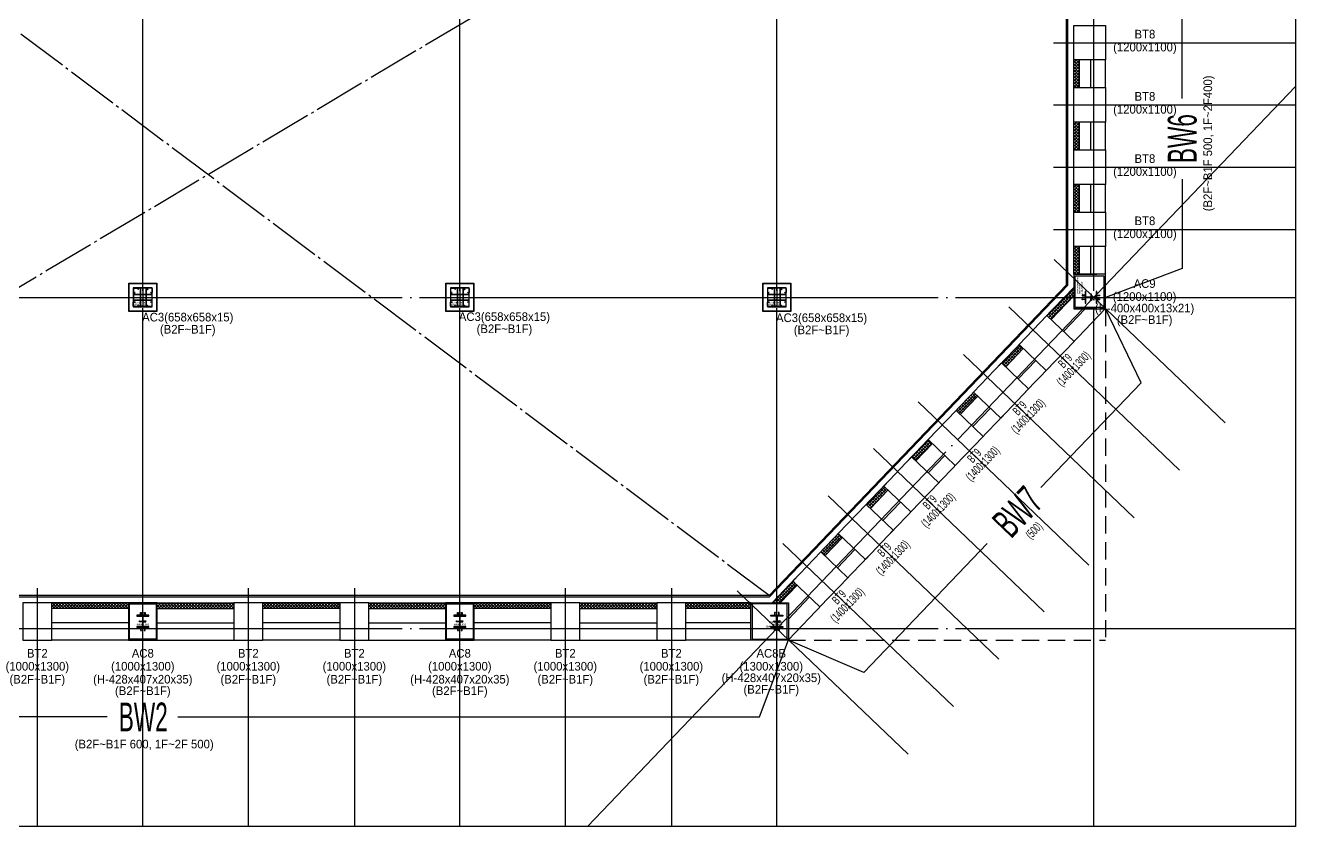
# Model space of a CAD drawing. Header units: millimetres. Extents: x -47382 to 204618, y -51045 to 127155.
# Drawn here: x 97926 to 142000, y 0 to 27811 of the extents above; entities that cross this region are included whole.
import ezdxf
from ezdxf.enums import TextEntityAlignment as Align

# ---------------------------------------------------------------- set-up
doc = ezdxf.new("R2010")
doc.units = ezdxf.units.MM
doc.header["$LTSCALE"] = 300
doc.header["$MEASUREMENT"] = 0
for name, pattern in [('CEN', [62, 60, -1, 0, -1]), ('STD_HIDDEN', [3, 2, -1]), ('STD_SHAFT', [7.3, 6, -0.5, 0.3, -0.5])]:
    doc.linetypes.add(name, pattern=pattern)
doc.layers.get('0').update_dxf_attribs({"linetype": 'CONTINUOUS'})
doc.layers.get('Defpoints').update_dxf_attribs({"color": 153, "linetype": 'CONTINUOUS'})
for name, color, linetype in [('##CON', 2, 'CONTINUOUS'), ('A-CEN', 1, 'CEN'), ('A-FLOR-LINE-ABOV', 6, 'STD_HIDDEN'), ('A-FLOR-OPEN-BELO', 6, 'STD_SHAFT'), ('A-ST-AXIS-CEN', 252, 'CEN'), ('A-ST-COL', 2, 'CONTINUOUS'), ('A-ST-CONC', 2, 'CONTINUOUS'), ('A-WALL-MASN', 3, 'CONTINUOUS'), ('Bound', 9, 'CONTINUOUS'), ('FINISH', 7, 'CONTINUOUS'), ('갈바륨 V-115', 141, 'CONTINUOUS'), ('갈바륨 W-140', 71, 'CONTINUOUS'), ('블럭', 5, 'CONTINUOUS'), ('저온단열', 160, 'CONTINUOUS'), ('충돌방지대 IN', 4, 'CONTINUOUS')]:
    doc.layers.add(name, color=color, linetype=linetype)
doc.layers.add('Defpoint', color=161, linetype='CONTINUOUS', plot=False)
doc.styles.add('ksm', font='')
doc.styles.add('SH_대대리576', font='NanumGothicBold.ttf')
doc.styles.add('돋움', font='')
doc.styles.get('ksm').set_extended_font_data('Dotum')
doc.styles.get('돋움').set_extended_font_data('Dotum')
pattern_1 = [(45, (88940, -10800), (-53.03301, 53.03301), []), (135, (88940, -10800), (-53.03301, -53.03301), [])]

# ---------------------------------------------------------------- blocks, each defined once
blk = doc.blocks.new('AC3(b2~b1f)')
for points in [[(0, 479), (0, 179), (15, 179), (15, 479)], [(179, 658), (479, 658), (479, 643), (179, 643)], [(658, 179), (658, 479), (643, 479), (643, 179)], [(179, 0), (479, 0), (479, 15), (179, 15)]]:
    blk.add_hatch(color=9).paths.add_polyline_path(points)
for p, q in [((18, 443), (640, 443)), ((235, 640), (235, 18)), ((244, 640), (244, 18)), ((435, 640), (435, 18)), ((444, 640), (444, 0)), ((18, 434), (640, 434)), ((18, 244), (640, 244)), ((18, 235), (640, 235))]:
    blk.add_line(p, q)
at = {"color": 8, "linetype": 'Continuous'}
for points in [[(0, 479), (0, 179), (15, 179), (15, 479)], [(179, 658), (479, 658), (479, 643), (179, 643)], [(658, 179), (658, 479), (643, 479), (643, 179)], [(179, 0), (479, 0), (479, 15), (179, 15)]]:
    blk.add_lwpolyline(points, close=True, dxfattribs=at)
at = {"layer": 'A-ST-COL'}
for p, q in [((0, 638), (0, 499)), ((8, 638), (8, 499)), ((20, 658), (159, 658)), ((20, 650), (159, 650)), ((24, 488), (55, 501)), ((27, 480), (58, 493)), ((58, 493), (55, 501)), ((170, 634), (157, 603)), ((165, 600), (157, 603)), ((178, 631), (165, 600)), ((480, 631), (493, 600)), ((488, 634), (501, 603)), ((493, 600), (501, 603)), ((638, 658), (499, 658)), ((638, 650), (499, 650)), ((600, 493), (603, 501)), ((631, 480), (600, 493)), ((634, 488), (603, 501)), ((650, 638), (650, 499)), ((658, 638), (658, 499)), ((0, 20), (0, 159)), ((8, 20), (8, 159)), ((20, 8), (159, 8)), ((20, 0), (159, 0)), ((24, 170), (55, 157)), ((27, 178), (58, 165)), ((58, 165), (55, 157)), ((165, 58), (157, 55)), ((170, 24), (157, 55)), ((178, 27), (165, 58)), ((480, 27), (493, 58)), ((488, 24), (501, 55)), ((493, 58), (501, 55)), ((638, 8), (499, 8)), ((638, 0), (499, 0)), ((631, 178), (600, 165)), ((600, 165), (603, 157)), ((634, 170), (603, 157)), ((650, 20), (650, 159)), ((658, 20), (658, 159))]:
    blk.add_line(p, q, dxfattribs=at)
for centre, radius, start, end in [((20, 638), 20, 90, 180), ((20, 499), 20, 180, 290), ((20, 638), 12, 90, 180), ((20, 499), 12, 180, 290), ((159, 638), 20, 340, 90), ((159, 638), 12, 340, 90), ((499, 638), 20, 90, 200), ((499, 638), 12, 90, 200), ((638, 499), 20, 250, 0), ((638, 499), 12, 250, 0), ((638, 638), 20, 0, 90), ((638, 638), 12, 0, 90), ((20, 159), 20, 70, 180), ((20, 20), 20, 180, 270), ((20, 159), 12, 70, 180), ((20, 20), 12, 180, 270), ((159, 20), 20, 270, 20), ((159, 20), 12, 270, 20), ((499, 20), 20, 160, 270), ((499, 20), 12, 160, 270), ((638, 159), 20, 0, 110), ((638, 159), 12, 0, 110), ((638, 20), 20, 270, 0), ((638, 20), 12, 270, 0)]:
    blk.add_arc(centre, radius, start, end, dxfattribs=at)
at = {"layer": 'Bound', "color": 9, "linetype": 'Continuous'}
for p, q in [((658, 658), (0, 658)), ((0, 658), (0, 0)), ((658, 0), (658, 658)), ((0, 0), (658, 0))]:
    blk.add_line(p, q, dxfattribs=at)
at = {"layer": 'Defpoint'}
for p, q in [((329, 658), (329, 0)), ((0, 329), (658, 329))]:
    blk.add_line(p, q, dxfattribs=at)
at = {"layer": 'Defpoint', "linetype": 'Continuous', "style": 'SH_대대리576'}
for s, p in [('AC3 (B2~B1F)', (20, 147)), ('658x658x15', (20, 66))]:
    blk.add_text(s, height=50, dxfattribs=at).set_placement(p, align=Align.MIDDLE_LEFT)
blk = doc.blocks.new('AC8B(b2~b1f)')
at = {"layer": '##CON'}
blk.add_lwpolyline([(0, 0), (1300, 0), (1300, 1300), (0, 1300)], close=True, dxfattribs=at)
for points in [[(1260, 40), (40, 40), (40, 1260), (1260, 1260)], [(323, 954), (315, 954), (315, 964), (350, 964), (350, 954), (342, 954), (342, 864), (323, 864)], [(458, 954), (450, 954), (450, 964), (485, 964), (485, 954), (477, 954), (477, 864), (458, 864)], [(300, 640), (300, 632), (290, 632), (290, 668), (300, 668), (300, 660), (390, 660), (390, 640)], [(500, 640), (500, 632), (510, 632), (510, 668), (500, 668), (500, 660), (410, 660), (410, 640)], [(323, 346), (315, 346), (315, 336), (350, 336), (350, 346), (342, 346), (342, 436), (323, 436)], [(458, 346), (450, 346), (450, 336), (485, 336), (485, 346), (477, 346), (477, 436), (458, 436)]]:
    blk.add_lwpolyline(points, close=True)
at = {"color": 2, "linetype": 'Continuous'}
blk.add_lwpolyline([(410, 807, -0.414214), (432, 829), (603, 829), (603, 864), (196, 864), (196, 829), (368, 829, -0.414214), (390, 807), (390, 493, -0.414214), (368, 471), (196, 471), (196, 436), (603, 436), (603, 471), (432, 471, -0.414214), (410, 493)], format="xyb", close=True, dxfattribs=at)
at = {"layer": 'Defpoint', "linetype": 'Continuous', "style": 'SH_대대리576'}
for s, p in [('AC8B (B2~B1F)', (207, 626)), ('1300x1300', (207, 545)), ('H-428x407x20x35', (217, 475))]:
    blk.add_text(s, height=50, dxfattribs=at).set_placement(p, align=Align.MIDDLE_LEFT)
blk = doc.blocks.new('AC9(b2~b1f)')
for points in [[(50, 1050), (1150, 1050), (1150, 50), (50, 50)], [(723, 890), (715, 890), (715, 900), (750, 900), (750, 890), (742, 890), (742, 800), (723, 800)], [(876, 890), (884, 890), (884, 900), (849, 900), (849, 890), (857, 890), (857, 800), (876, 800)], [(704, 610), (704, 618), (694, 618), (694, 583), (704, 583), (704, 591), (794, 591), (794, 610)], [(897, 610), (897, 618), (907, 618), (907, 583), (897, 583), (897, 591), (807, 591), (807, 610)], [(723, 310), (715, 310), (715, 300), (750, 300), (750, 310), (742, 310), (742, 400), (723, 400)], [(876, 310), (884, 310), (884, 300), (849, 300), (849, 310), (857, 310), (857, 400), (876, 400)]]:
    blk.add_lwpolyline(points, close=True)
at = {"color": 2, "linetype": 'Continuous'}
blk.add_lwpolyline([(807, 757, -0.414214), (829, 779), (1000, 779), (1000, 800), (600, 800), (600, 779), (772, 779, -0.414214), (794, 757), (794, 443, -0.414214), (772, 421), (600, 421), (600, 400), (1000, 400), (1000, 421), (829, 421, -0.414214), (807, 443)], format="xyb", close=True, dxfattribs=at)
at = {"layer": 'A-ST-COL'}
blk.add_lwpolyline([(0, 0), (1200, 0), (1200, 1100), (0, 1100)], close=True, dxfattribs=at)
at = {"layer": 'FINISH'}
for p, q in [((0, 0), (0, 800)), ((1200, 800), (1200, 0))]:
    blk.add_line(p, q, dxfattribs=at)
at = {"layer": 'Defpoint', "linetype": 'Continuous', "style": 'SH_대대리576'}
for s, p in [('H-400x400x13x21', (113, 141)), ('AC9 (B2~B1F)', (257, 292)), ('1200x1100', (334, 211))]:
    blk.add_text(s, height=50, dxfattribs=at).set_placement(p, align=Align.MIDDLE_LEFT)
blk = doc.blocks.new('G$C99944A2F')
for points in [[(960, 40), (40, 40), (40, 1260), (960, 1260)], [(423, 954), (415, 954), (415, 964), (450, 964), (450, 954), (442, 954), (442, 864), (423, 864)], [(558, 954), (550, 954), (550, 964), (585, 964), (585, 954), (577, 954), (577, 864), (558, 864)], [(400, 640), (400, 632), (390, 632), (390, 668), (400, 668), (400, 660), (490, 660), (490, 640)], [(600, 640), (600, 632), (610, 632), (610, 668), (600, 668), (600, 660), (510, 660), (510, 640)], [(423, 346), (415, 346), (415, 336), (450, 336), (450, 346), (442, 346), (442, 436), (423, 436)], [(558, 346), (550, 346), (550, 336), (585, 336), (585, 346), (577, 346), (577, 436), (558, 436)]]:
    blk.add_lwpolyline(points, close=True)
at = {"color": 2, "linetype": 'Continuous'}
blk.add_lwpolyline([(510, 807, -0.414214), (532, 829), (704, 829), (704, 864), (296, 864), (296, 829), (468, 829, -0.414214), (490, 807), (490, 493, -0.414214), (468, 471), (296, 471), (296, 436), (704, 436), (704, 471), (532, 471, -0.414214), (510, 493)], format="xyb", close=True, dxfattribs=at)
at = {"layer": 'A-ST-COL'}
blk.add_lwpolyline([(0, 0), (1000, 0), (1000, 1300), (0, 1300)], close=True, dxfattribs=at)
at = {"layer": 'Defpoint', "linetype": 'Continuous', "style": 'SH_대대리576'}
for s, p in [('AC8 (B2~B1F)', (290, 551)), ('1000x1300', (290, 474)), ('H-428x407x20x35', (290, 400))]:
    blk.add_text(s, height=50, dxfattribs=at).set_placement(p, align=Align.MIDDLE_LEFT)
blk = doc.blocks.new('ACT 지하2층구조평면도')
at = {"layer": 'A-ST-COL'}
for p, q in [((148882, 58816), (148882, 57516)), ((149882, 57516), (149882, 58816)), ((159882, 58816), (159882, 57516)), ((160882, 57516), (160882, 58816)), ((148882, 57516), (149882, 57516)), ((159882, 57516), (160882, 57516))]:
    blk.add_line(p, q, dxfattribs=at)
for points in [[(182782, 78856), (182782, 77656), (181682, 77656), (181682, 78856)], [(182782, 76696), (182782, 75496), (181682, 75496), (181682, 76696)], [(182782, 74536), (182782, 73336), (181682, 73336), (181682, 74536)], [(182782, 72376), (182782, 71176), (181682, 71176), (181682, 72376)], [(179787, 67774), (180727, 66876), (181694, 67887), (180755, 68786)], [(178211, 66127), (179151, 65228), (180118, 66240), (179179, 67138)], [(176635, 64479), (177575, 63581), (178542, 64592), (177603, 65491)], [(175091, 62865), (176031, 61966), (176998, 62978), (176059, 63877)], [(173515, 61217), (174455, 60319), (175422, 61330), (174483, 62229)], [(171939, 59570), (172879, 58671), (173846, 59683), (172907, 60581)], [(145222, 57516), (146222, 57516), (146222, 58816), (145222, 58816)], [(148882, 57516), (149882, 57516), (149882, 58816), (148882, 58816)], [(152542, 57516), (153542, 57516), (153542, 58816), (152542, 58816)], [(156222, 57516), (157222, 57516), (157222, 58816), (156222, 58816)], [(159882, 57516), (160882, 57516), (160882, 58816), (159882, 58816)], [(163542, 57516), (164542, 57516), (164542, 58816), (163542, 58816)], [(167222, 57516), (168222, 57516), (168222, 58816), (167222, 58816)]]:
    blk.add_lwpolyline(points, close=True, dxfattribs=at)
at = {"layer": 'Defpoint'}
blk.add_lwpolyline([(189382, 51045), (47382, 51045), (47382, 150416), (189382, 150416)], close=True, dxfattribs=at)
at = {"rotation": 270.0000000000056}
blk.add_blockref('AC9(b2~b1f)', (181682, 70216), dxfattribs=at)
for name, p in [('AC3(b2~b1f)', (149053, 69087)), ('AC3(b2~b1f)', (160053, 69087)), ('AC3(b2~b1f)', (171053, 69087)), ('G$C99944A2F', (148882, 57516)), ('G$C99944A2F', (159882, 57516))]:
    blk.add_blockref(name, p)
at = {"xscale": -1}
blk.add_blockref('AC8B(b2~b1f)', (171782, 57516), dxfattribs=at)

msp = doc.modelspace()

# ---------------------------------------------------------------- hatches: boundary and pattern name
at = {"layer": '블럭', "transparency": 33554687}
h = msp.add_hatch(dxfattribs=at)
h.set_pattern_fill('ANSI37', color=256, scale=600)
h.set_pattern_definition([(45, (88940, -4320), (-53.03301, 53.03301), []), (135, (88940, -4320), (-53.03301, -53.03301), [])])
h.paths.add_polyline_path([(134300, 26611), (134500, 26611), (134500, 25651), (134300, 25651)])
h = msp.add_hatch(dxfattribs=at)
h.set_pattern_fill('ANSI37', color=256, scale=600)
h.set_pattern_definition([(45, (88940, -6480), (-53.03301, 53.03301), []), (135, (88940, -6480), (-53.03301, -53.03301), [])])
h.paths.add_polyline_path([(134300, 24451), (134500, 24451), (134500, 23491), (134300, 23491)])
h = msp.add_hatch(dxfattribs=at)
h.set_pattern_fill('ANSI37', color=256, scale=600)
h.set_pattern_definition([(45, (88940, -8640), (-53.03301, 53.03301), []), (135, (88940, -8640), (-53.03301, -53.03301), [])])
h.paths.add_polyline_path([(134300, 22291), (134500, 22291), (134500, 21331), (134300, 21331)])
h = msp.add_hatch(dxfattribs=at)
h.set_pattern_fill('ANSI37', color=256, scale=600)
h.set_pattern_definition(pattern_1)
h.paths.add_polyline_path([(134300, 20131), (134500, 20131), (134500, 19171), (134300, 19171)])
h = msp.add_hatch(dxfattribs=at)
h.set_pattern_fill('ANSI37', color=256, scale=600)
h.set_pattern_definition(pattern_1)
h.paths.add_polyline_path([(129398, 13296), (129253, 13434), (128677, 12832), (128822, 12693)])
h.paths.add_polyline_path([(130974, 14944), (130829, 15082), (130221, 14446), (130366, 14308)])
h.paths.add_polyline_path([(127101, 11184), (127246, 11046), (127854, 11682), (127709, 11820)])
h.paths.add_polyline_path([(134300, 18421), (134300, 18710), (133373, 17741), (133518, 17603)])
h.paths.add_polyline_path([(132550, 16591), (132405, 16729), (131797, 16094), (131942, 15955)])
h.paths.add_polyline_path([(125670, 9398), (125525, 9536), (126133, 10172), (126278, 10034)])
h = msp.add_hatch(dxfattribs=at)
h.set_pattern_fill('ANSI37', color=256, scale=600)
h.set_pattern_definition(pattern_1)
h.paths.add_polyline_path([(123837, 7771), (124557, 8525), (124702, 8386), (124114, 7771)])
h = msp.add_hatch(dxfattribs=at)
h.set_pattern_fill('ANSI37', color=256, scale=600)
h.set_pattern_definition([(45, (66940, -10800), (-53.03301, 53.03301), []), (135, (66940, -10800), (-53.03301, -53.03301), [])])
h.paths.add_polyline_path([(98840, 7771), (101500, 7771), (101500, 7571), (98840, 7571)])
h = msp.add_hatch(dxfattribs=at)
h.set_pattern_fill('ANSI37', color=256, scale=600)
h.set_pattern_definition([(45, (70600, -10800), (-53.03301, 53.03301), []), (135, (70600, -10800), (-53.03301, -53.03301), [])])
h.paths.add_polyline_path([(102500, 7771), (105160, 7771), (105160, 7571), (102500, 7571)])
h = msp.add_hatch(dxfattribs=at)
h.set_pattern_fill('ANSI37', color=256, scale=600)
h.set_pattern_definition([(45, (74260, -10800), (-53.03301, 53.03301), []), (135, (74260, -10800), (-53.03301, -53.03301), [])])
h.paths.add_polyline_path([(106160, 7771), (108840, 7771), (108840, 7571), (106160, 7571)])
h = msp.add_hatch(dxfattribs=at)
h.set_pattern_fill('ANSI37', color=256, scale=600)
h.set_pattern_definition([(45, (77940, -10800), (-53.03301, 53.03301), []), (135, (77940, -10800), (-53.03301, -53.03301), [])])
h.paths.add_polyline_path([(109840, 7771), (112500, 7771), (112500, 7571), (109840, 7571)])
h = msp.add_hatch(dxfattribs=at)
h.set_pattern_fill('ANSI37', color=256, scale=600)
h.set_pattern_definition([(45, (81600, -10800), (-53.03301, 53.03301), []), (135, (81600, -10800), (-53.03301, -53.03301), [])])
h.paths.add_polyline_path([(113500, 7771), (116160, 7771), (116160, 7571), (113500, 7571)])
h = msp.add_hatch(dxfattribs=at)
h.set_pattern_fill('ANSI37', color=256, scale=600)
h.set_pattern_definition([(45, (85260, -10800), (-53.03301, 53.03301), []), (135, (85260, -10800), (-53.03301, -53.03301), [])])
h.paths.add_polyline_path([(117160, 7771), (119840, 7771), (119840, 7571), (117160, 7571)])
h = msp.add_hatch(dxfattribs=at)
h.set_pattern_fill('ANSI37', color=256, scale=600)
h.set_pattern_definition(pattern_1)
h.paths.add_polyline_path([(120840, 7771), (123100, 7771), (123100, 7571), (120840, 7571)])

# ---------------------------------------------------------------- linework, layer by layer
at = {"layer": 'A-CEN'}
for p, q in [((133600, 27211), (142000, 27211)), ((133600, 25051), (142000, 25051)), ((133600, 22891), (142000, 22891)), ((133600, 20731), (142000, 20731)), ((98340, 8271), (98340, 0)), ((105660, 8271), (105660, 0)), ((109340, 8271), (109340, 0)), ((116660, 8271), (116660, 0)), ((120340, 8271), (120340, 0))]:
    msp.add_line(p, q, dxfattribs=at)
for points in [[(139553, 14017), (133627, 19685)], [(137977, 12369), (132051, 18037)], [(136401, 10721), (130475, 16390)], [(134825, 9074), (128899, 14742)], [(133281, 7460), (127355, 13128)], [(131705, 5812), (125779, 11480)], [(130129, 4164), (124203, 9832)], [(128553, 2517), (122627, 8185)]]:
    msp.add_lwpolyline(points, dxfattribs=at)
at = {"layer": 'A-FLOR-LINE-ABOV'}
for p in [(135400, 17971), (124400, 6471)]:
    msp.add_line(p, (135400, 6471), dxfattribs=at)
at = {"layer": 'A-FLOR-OPEN-BELO'}
for p, q in [((134050, 40375), (79750, 8021)), ((123730, 8021), (80528, 40446))]:
    msp.add_line(p, q, dxfattribs=at)
at = {"layer": 'A-ST-AXIS-CEN'}
for p, q in [((102000, 0), (102000, 99371)), ((113000, 0), (113000, 99371)), ((124000, 0), (124000, 99371)), ((135000, 0), (135000, 99371)), ((117427, 0), (142000, 25690)), ((0, 18371), (142000, 18371)), ((0, 6871), (142000, 6871))]:
    msp.add_line(p, q, dxfattribs=at)
at = {"layer": 'A-ST-CONC'}
for p, q in [((134900, 25651), (134900, 26611)), ((135400, 25651), (135400, 26611)), ((134900, 23491), (134900, 24451)), ((135400, 23491), (135400, 24451)), ((134900, 21331), (134900, 22291)), ((135400, 21331), (135400, 22291)), ((134900, 19171), (134900, 20131)), ((135400, 19171), (135400, 20131)), ((101500, 7071), (98840, 7071)), ((102500, 7071), (105160, 7071)), ((108840, 7071), (106160, 7071)), ((109840, 7071), (112500, 7071)), ((116160, 7071), (113500, 7071)), ((117160, 7071), (119840, 7071)), ((123100, 7071), (120840, 7071)), ((101500, 6471), (98840, 6471)), ((102500, 6471), (105160, 6471)), ((108840, 6471), (106160, 6471)), ((109840, 6471), (112500, 6471)), ((116160, 6471), (113500, 6471)), ((117160, 6471), (119840, 6471)), ((123100, 6471), (120840, 6471))]:
    msp.add_line(p, q, dxfattribs=at)
for points in [[(133951, 17188), (134700, 17971)], [(134209, 16734), (135396, 17975)], [(132375, 15541), (132984, 16177)], [(132633, 15087), (133449, 15939)], [(130799, 13893), (131408, 14529)], [(131057, 13439), (131873, 14292)], [(129255, 12279), (129832, 12881)], [(129513, 11825), (130297, 12644)], [(127679, 10631), (128287, 11267)], [(127937, 10177), (128752, 11030)], [(126103, 8983), (126711, 9619)], [(126361, 8529), (127176, 9382)], [(124400, 7203), (125135, 7972)], [(124400, 6479), (125600, 7735)]]:
    msp.add_lwpolyline(points, dxfattribs=at)
at = {"layer": 'A-WALL-MASN'}
for p, q in [((134300, 25651), (134300, 26611)), ((134500, 25651), (134500, 26611)), ((134300, 23491), (134300, 24451)), ((134500, 23491), (134500, 24451)), ((134300, 21331), (134300, 22291)), ((134500, 21331), (134500, 22291)), ((134300, 19171), (134300, 20131)), ((134500, 19171), (134500, 20131)), ((133269, 17633), (134300, 18710)), ((133518, 17603), (134300, 18421)), ((131693, 15985), (132509, 16838)), ((131942, 15955), (132550, 16591)), ((130117, 14338), (130933, 15190)), ((130366, 14308), (130974, 14944)), ((128573, 12723), (129253, 13434)), ((128822, 12693), (129398, 13296)), ((126997, 11076), (127813, 11928)), ((127246, 11046), (127854, 11682)), ((125421, 9428), (126237, 10281)), ((125670, 9398), (126278, 10034)), ((123837, 7771), (124661, 8633)), ((124114, 7771), (124702, 8386)), ((101500, 7771), (98840, 7771)), ((101500, 7571), (98840, 7571)), ((102500, 7771), (105160, 7771)), ((102500, 7571), (105160, 7571)), ((108840, 7771), (106160, 7771)), ((108840, 7571), (106160, 7571)), ((109840, 7771), (112500, 7771)), ((109840, 7571), (112500, 7571)), ((116160, 7771), (113500, 7771)), ((116160, 7571), (113500, 7571)), ((117160, 7771), (119840, 7771)), ((117160, 7571), (119840, 7571)), ((123100, 7771), (120840, 7771)), ((123100, 7571), (120840, 7571))]:
    msp.add_line(p, q, dxfattribs=at)
at = {"layer": 'Defpoint'}
msp.add_lwpolyline([(142000, 0), (0, 0), (0, 99371), (142000, 99371)], close=True, dxfattribs=at)
at = {"layer": 'Defpoints'}
for points in [[(138067, 25275), (138067, 28371), (135400, 29371)], [(138067, 22468), (138067, 19371), (135400, 18371)], [(133156, 11767), (136636, 15405), (135400, 17971)], [(131299, 9826), (127018, 5351), (124400, 6471)], [(100763, 3805), (81400, 3805), (80400, 6471)], [(103220, 3813), (123400, 3813), (124400, 6479)]]:
    msp.add_lwpolyline(points, dxfattribs=at)
at = {"layer": '갈바륨 V-115'}
msp.add_line((123730, 8021), (79750, 8021), dxfattribs=at)
at = {"layer": '갈바륨 W-140'}
for points in [[(101511, 18860), (102489, 18860), (102489, 17882), (101511, 17882)], [(112511, 18860), (113489, 18860), (113489, 17882), (112511, 17882)], [(123511, 18860), (124489, 18860), (124489, 17882), (123511, 17882)]]:
    msp.add_lwpolyline(points, close=True, dxfattribs=at)
at = {"layer": '저온단열'}
for p, q in [((134100, 18790), (134100, 40425)), ((123751, 7971), (134100, 18790)), ((79700, 7971), (123751, 7971))]:
    msp.add_line(p, q, dxfattribs=at)
for points in [[(101521, 18850), (102479, 18850), (102479, 17892), (101521, 17892)], [(112521, 18850), (113479, 18850), (113479, 17892), (112521, 17892)], [(123521, 18850), (124479, 18850), (124479, 17892), (123521, 17892)]]:
    msp.add_lwpolyline(points, close=True, dxfattribs=at)
at = {"layer": '충돌방지대 IN'}
for p, q in [((134050, 18811), (134050, 40375)), ((123730, 8021), (134050, 18811))]:
    msp.add_line(p, q, dxfattribs=at)

# ---------------------------------------------------------------- block references
msp.add_blockref('ACT 지하2층구조평면도', (-47382, -51045))

# ---------------------------------------------------------------- texts
at = {"layer": 'Defpoints', "linetype": 'Continuous', "style": '돋움'}
for s, p in [('BT8', (136772, 27268)), ('(1200x1100)', (136772, 26818)), ('BT8', (136772, 25108)), ('(1200x1100)', (136772, 24658)), ('BT8', (136772, 22948)), ('(1200x1100)', (136772, 22498)), ('BT8', (136772, 20788)), ('(1200x1100)', (136772, 20338)), ('AC9', (136761, 18610)), ('(1200x1100)', (136761, 18160)), ('(H-400x400x13x21)', (136761, 17760)), ('AC3(658x658x15)', (103560, 17445)), ('AC3(658x658x15)', (114548, 17461)), ('AC3(658x658x15)', (125553, 17423)), ('(B2F~B1F)', (136761, 17360)), ('(B2F~B1F)', (103560, 17024)), ('(B2F~B1F)', (114548, 17040)), ('(B2F~B1F)', (125553, 17003)), ('BT2', (98340, 5776)), ('AC8', (102000, 5776)), ('BT2', (105660, 5776)), ('BT2', (109340, 5776)), ('AC8', (113000, 5776)), ('BT2', (116660, 5776)), ('BT2', (120340, 5776)), ('AC8B', (123807, 5776)), ('(1000x1300)', (98340, 5326)), ('(1000x1300)', (102000, 5326)), ('(1000x1300)', (105660, 5326)), ('(1000x1300)', (109340, 5326)), ('(1000x1300)', (113000, 5326)), ('(1000x1300)', (116660, 5326)), ('(1000x1300)', (120340, 5326)), ('(1300x1300)', (123807, 5326)), ('(H-428x407x20x35)', (123807, 4926)), ('(B2F~B1F)', (98340, 4876)), ('(H-428x407x20x35)', (102000, 4876)), ('(B2F~B1F)', (102000, 4476)), ('(B2F~B1F)', (105660, 4876)), ('(B2F~B1F)', (109340, 4876)), ('(H-428x407x20x35)', (113000, 4876)), ('(B2F~B1F)', (113000, 4476)), ('(B2F~B1F)', (116660, 4876)), ('(B2F~B1F)', (120340, 4876)), ('(B2F~B1F)', (123807, 4526))]:
    msp.add_text(s, height=300, dxfattribs=at).set_placement(p, align=Align.BOTTOM_CENTER)
msp.add_text('(B2F~B1F 500, 1F~2F400)', height=300, rotation=90, dxfattribs=at).set_placement((138953, 23716), align=Align.MIDDLE_CENTER)
at = {"layer": 'Defpoints', "style": 'ksm', "width": 0.6}
for s, height, rotation, p in [('BW6', 1000, 90, (138066, 23882)), ('BW7', 1000, 46.273, (132353, 10929)), ('(500)', 300, 46.273, (132919, 10283))]:
    msp.add_text(s, height=height, rotation=rotation, dxfattribs=at).set_placement(p, align=Align.MIDDLE_CENTER)
for s, p in [('(1400x1300)', (134463, 15731)), ('BT9', (134176, 16005)), ('(1400x1300)', (132887, 14084)), ('BT9', (132600, 14357)), ('(1400x1300)', (131311, 12436)), ('BT9', (131024, 12710)), ('(1400x1300)', (129767, 10822)), ('BT9', (129480, 11095)), ('(1400x1300)', (128191, 9174)), ('BT9', (127904, 9448)), ('(1400x1300)', (126615, 7527)), ('BT9', (126328, 7800))]:
    msp.add_text(s, height=300, rotation=46.273, dxfattribs=at).set_placement(p, align=Align.BOTTOM_CENTER)
msp.add_text('BW2', height=1000, dxfattribs=at).set_placement((102015, 3806), align=Align.MIDDLE_CENTER)
at = {"layer": 'Defpoints', "linetype": 'Continuous', "style": '돋움'}
msp.add_text('(B2F~B1F 600, 1F~2F 500)', height=300, dxfattribs=at).set_placement((102048, 2865), align=Align.MIDDLE_CENTER)

doc.saveas('drawing.dxf')
